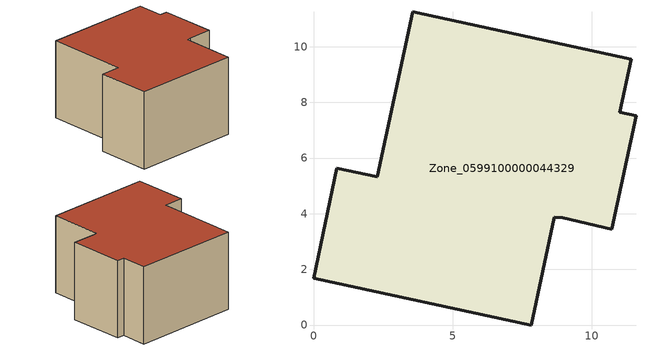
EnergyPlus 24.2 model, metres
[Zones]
Zone_0599100000044329
 floor ground (C_G): 7.82,0 0,1.68 0.84,5.64 2.29,5.33 3.56,11.25 11.42,9.56 11.01,7.65 11.59,7.53 10.72,3.45 8.96,3.85 8.65,3.87 z0
 wall outside (C_F): 2.29,5.33 0.84,5.64 0,1.68 7.82,0 8.65,3.87 8.96,3.85 10.72,3.45 11.59,7.53 11.01,7.65 11.42,9.56 3.56,11.25 2.29,5.33 z0:5.79
 roof outside (C_R): 8.96,3.85 10.72,3.45 11.59,7.53 11.01,7.65 11.42,9.56 3.56,11.25 2.29,5.33 0.84,5.64 0,1.68 7.82,0 8.65,3.87 z5.79
[BUILDING]
Pand.0599100000044329: North Axis=0; Terrain=City; Loads Convergence Tolerance Value=0.04; Temperature Convergence Tolerance Value=0.4; Solar Distribution=FullExterior; Maximum Number of Warmup Days=25; Minimum Number of Warmup Days=1
[Site:Location]
Rotterdam.The.Hague.AP_ZH_NLD Design_Conditions: Latitude=51.96; Longitude=4.45; Time Zone=1; Elevation=-4.5
[SITE:GROUNDTEMPERATURE:BUILDINGSURFACE]
18, 18, 18, 18, 18, 18, 18, 18, 18, 18, 18, 18
[MATERIAL] Thermal Absorptance=0.9; Solar Absorptance=0.7; Visible Absorptance=0.7
Name | Roughness | Thickness | Conductivity | Density | Specific Heat
G.TC.1975-1991 | MediumSmooth | 0.15 | 0.288461 | 540 | 1210
F.TC.1975-1991 | Rough | 0.3 | 0.230769 | 1920 | 840
R.TC.1975-1991 | MediumRough | 0.2 | 0.153846 | 1500 | 1000
[CONSTRUCTION]
C_G: G.TC.1975-1991
C_F: F.TC.1975-1991
C_R: R.TC.1975-1991
[ZONE]
Zone_0599100000044329: Type=1; Multiplier=1; Ceiling Height=Autocalculate; Volume=Autocalculate; Floor Area=autocalculate; Part of Total Floor Area=Yes
[ZONEINFILTRATION:DESIGNFLOWRATE]
Infil_Zone_0599100000044329: Zone or ZoneList or Space or SpaceList=Zone_0599100000044329; Schedule=AlwaysOn; Design Flow Rate Calculation Method=Flow/Area; Flow Rate per Floor Area=0.003; Constant Term Coefficient=1; Temperature Term Coefficient=0; Velocity Term Coefficient=0; Velocity Squared Term Coefficient=0
[HVACTEMPLATE:ZONE:IDEALLOADSAIRSYSTEM]
Zone_0599100000044329: Maximum Heating Supply Air Temperature=50; Minimum Cooling Supply Air Temperature=13; Maximum Heating Supply Air Humidity Ratio=0.0156; Minimum Cooling Supply Air Humidity Ratio=0.0077; Heating Limit=NoLimit; Cooling Limit=NoLimit; Dehumidification Control Type=ConstantSensibleHeatRatio; Cooling Sensible Heat Ratio=0.7; Dehumidification Setpoint=60; Humidification Control Type=None; Humidification Setpoint=30; Outdoor Air Method=None; Outdoor Air Flow Rate per Person=0.00944; Outdoor Air Flow Rate per Zone Floor Area=0; Outdoor Air Flow Rate per Zone=0; Demand Controlled Ventilation Type=None; Outdoor Air Economizer Type=NoEconomizer; Heat Recovery Type=None; Sensible Heat Recovery Effectiveness=0.7; Latent Heat Recovery Effectiveness=0.65
[ZONECONTROL:THERMOSTAT]
ThermostatControl_Zone_0599100000044329: Zone or ZoneList=Zone_0599100000044329; Control Type Schedule=DualSetpointControlType; Control 1=Thermostat_Zone_0599100000044329; Temperature Difference Between Cutout And Setpoint=0
[THERMOSTATSETPOINT:DUALSETPOINT]
Thermostat_Zone_0599100000044329: Heating Setpoint Temperature Schedule=HeatingSetpoint_Zone_0599100000044329; Cooling Setpoint Temperature Schedule=CoolingSetpoint_Zone_0599100000044329
[SCHEDULE:COMPACT]
HeatingSetpoint_Zone_0599100000044329: Through: 12/31, For: AllDays, Until: 24:00, 21
CoolingSetpoint_Zone_0599100000044329: Through: 12/31, For: AllDays, Until: 24:00, 24
DualSetpointControlType: Through: 12/31, For: AllDays, Until: 24:00, 4
AlwaysOn: Through: 12/31, For: AllDays, Until: 24:00, 1
